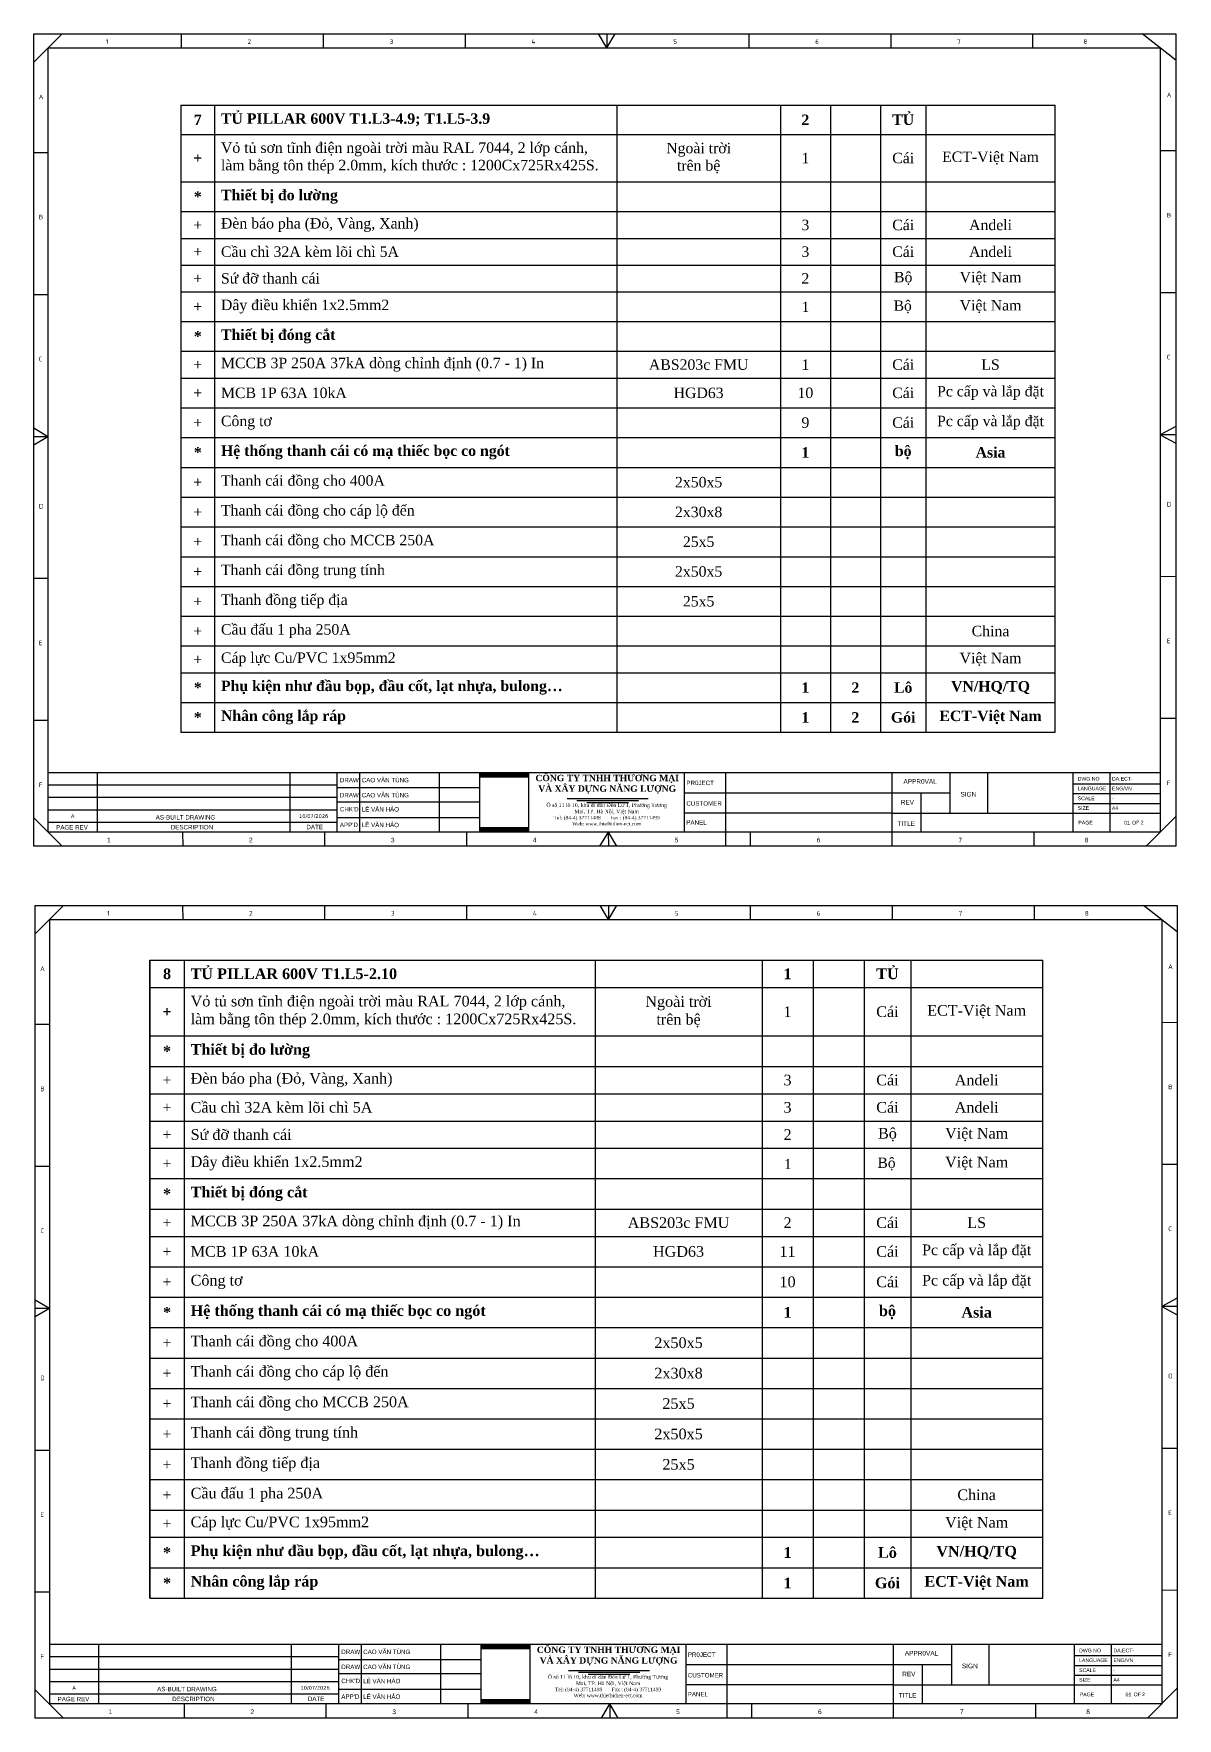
# Model space of a CAD drawing. Header units: millimetres. Extents: x -33730 to 17150, y -76829 to -27437.
# Drawn here: x -33730 to -27796, y -62304 to -53564 of the extents above; entities that cross this region are included whole.
import ezdxf
from ezdxf.enums import TextEntityAlignment as Align

# ---------------------------------------------------------------- set-up
doc = ezdxf.new("R2010")
doc.units = ezdxf.units.MM
doc.header["$LTSCALE"] = 3
doc.layers.add('0 @ 1', color=7, linetype='Continuous')
doc.layers.add('@.VISIBLE', color=7, linetype='Continuous')
doc.styles.add('Annotative', font='arial.ttf')
doc.styles.add('CET-H', font='verdana.ttf', dxfattribs={"height": 4})
doc.styles.add('ROMANS', font='isocp.shx', dxfattribs={"height": 2})
doc.styles.get("Standard").update_dxf_attribs({"font": 'arial.ttf'})

# ---------------------------------------------------------------- blocks, each defined once
blk = doc.blocks.new('KHUNG TEN CHUAN CET')
at = {"color": 134, "lineweight": 25}
for p, q in [((0, 219.81), (309.02, 219.81)), ((0, 0), (0, 219.81)), ((7.68, 219.81), (0, 212.13)), ((39.92, 219.81), (39.93, 215.97)), ((78.31, 219.81), (78.32, 215.97)), ((116.7, 219.81), (116.7, 215.97)), ((155.09, 215.97), (152.83, 219.81)), ((155.09, 219.81), (155.09, 215.97)), ((155.09, 215.97), (157.36, 219.81)), ((193.47, 219.81), (193.48, 215.97)), ((231.86, 219.81), (231.87, 215.97)), ((270.25, 219.81), (270.26, 215.97)), ((309.02, 212.63), (299.87, 219.81)), ((309.02, 219.81), (309.02, 0)), ((3.85, 215.97), (304.81, 215.97)), ((3.85, 215.97), (3.85, 3.83)), ((304.81, 215.97), (304.81, 3.83)), ((3.85, 187.57), (0, 187.57)), ((309.02, 188.1), (304.81, 188.09)), ((3.85, 149.18), (0, 149.18)), ((309.02, 149.71), (304.81, 149.71)), ((3.85, 110.79), (0, 113.06)), ((3.85, 110.79), (0, 110.79)), ((3.85, 110.79), (0, 108.53)), ((309.02, 113.59), (304.81, 111.32)), ((309.02, 111.32), (304.81, 111.32)), ((304.81, 111.32), (309.02, 109.06)), ((309.02, 72.94), (304.81, 72.93)), ((3.85, 72.4), (0, 72.4)), ((3.85, 34.02), (0, 34.01)), ((308.96, 34.55), (304.81, 34.54)), ((3.85, 19.95), (304.81, 19.95)), ((17.27, 3.85), (17.27, 19.95)), ((88.26, 3.83), (88.26, 19.95)), ((109.76, 3.83), (109.76, 19.95)), ((187.25, 0), (187.25, 19.95)), ((232.25, 0), (232.25, 19.95)), ((247.9, 19.95), (247.9, 8.98)), ((258.12, 8.98), (258.12, 19.95)), ((281.24, 8.98), (281.24, 19.95)), ((291.24, 8.98), (291.24, 19.95)), ((3.85, 16.64), (82.14, 16.64)), ((176.12, 14.45), (247.9, 14.45)), ((232.25, 14.45), (247.9, 14.45)), ((240.08, 3.83), (240.08, 14.45)), ((281.24, 16.9), (304.81, 16.9)), ((281.24, 14.26), (304.81, 14.26)), ((3.85, 13.25), (82.14, 13.25)), ((3.85, 9.87), (82.14, 9.87)), ((281.24, 11.62), (304.81, 11.62)), ((7.68, 0), (0, 7.68)), ((3.85, 6.51), (82.14, 6.51)), ((232.25, 8.98), (176.12, 8.98)), ((232.25, 8.98), (304.81, 8.98)), ((281.24, 3.83), (281.24, 8.98)), ((291.24, 3.83), (291.24, 8.98)), ((309.02, 8.05), (300.98, 0)), ((309.02, 0), (0, 0)), ((304.81, 3.83), (3.85, 3.83)), ((40.3, 3.83), (40.31, 0)), ((153.2, 0), (155.47, 3.83)), ((155.46, 3.83), (155.47, 0)), ((157.73, 0), (155.47, 3.83)), ((270.63, 3.83), (270.63, -0.07))]:
    blk.add_line(p, q, dxfattribs=at)
at = {"color": 134, "lineweight": 25, "ltscale": 50}
for p, q in [((69.36, 3.83), (69.36, 19.95)), ((82.14, 3.83), (82.14, 19.95)), ((120.7, 3.83), (120.7, 19.95)), ((133.95, 3.83), (133.95, 19.95)), ((176.12, 3.83), (176.12, 19.95)), ((82.14, 15.88), (120.7, 15.88)), ((82.14, 12.04), (120.7, 12.04)), ((82.14, 7.82), (120.7, 7.82)), ((78.69, 3.83), (78.69, 0)), ((117.08, 3.83), (117.08, 0)), ((193.85, 3.83), (193.86, 0))]:
    blk.add_line(p, q, dxfattribs=at)
at = {"color": 6}
for p, q in [((144.33, 12.9), (166.25, 12.9)), ((146.99, 12.4), (163.59, 12.4)), ((149.64, 11.85), (160.94, 11.85))]:
    blk.add_line(p, q, dxfattribs=at)
at = {"color": 7, "true_color": 0xffffff, "const_width": 1.35}
for points in [[(120.75, 19.26), (133.91, 19.26)], [(120.75, 4.52), (133.91, 4.52)]]:
    blk.add_lwpolyline(points, dxfattribs=at)
at = {"color": 134, "lineweight": 25, "style": 'ROMANS'}
for s, p in [('1', (19.5, 217.05)), ('2', (57.89, 217.05)), ('3', (96.28, 217.05)), ('4', (134.67, 217.05)), ('5', (173.05, 217.05)), ('6', (211.45, 217.05)), ('7', (249.83, 217.05)), ('8', (284.01, 217.05)), ('A', (1.37, 202.08)), ('A', (306.55, 202.61)), ('B', (1.4, 169.56)), ('B', (306.57, 170.09)), ('C', (1.4, 131.18)), ('C', (306.57, 131.71)), ('D', (1.4, 91.37)), ('D', (306.57, 91.9)), ('E', (1.4, 54.4)), ('E', (306.57, 54.93)), ('F', (1.4, 16.01)), ('F', (306.57, 16.54))]:
    blk.add_text(s, height=1.25, dxfattribs=at).set_placement(p)
at = {"color": 1, "insert": (155.16, 19.34), "char_height": 1.7247, "width": 46.2113, "attachment_point": 2}
blk.add_mtext('{\\fTimes New Roman|b1|i0|c0|p18;CÔNG TY TNHH THƯƠNG MẠI \\PVÀ XÂY DỰNG NĂNG LƯỢNG}', dxfattribs=at)
at = {"color": 3, "insert": (155.01, 11.66), "char_height": 0.99989, "width": 34.762, "attachment_point": 2}
blk.add_mtext('{\\fTimes New Roman|b0|i0|c163|p18;\\H1.029x;Ô số 11 lô 10, khu di dân Đền Lừ 1, Phường \\fTimes New Roman|b0|i0|c0|p18;Tương\\fTimes New Roman|b0|i0|c163|p18; Mai,\\fTimes New Roman|b0|i0|c0|p18; TP. Hà Nội, Việt Nam\\H0.9429x;\\P\\fTimes New Roman|b0|i0|c238|p18;Tel: (84-4) 37711488       Fax : (84-4) 37711499     \\PWeb: www.thietbidien-ect.com\\P\\fTimes New Roman|b0|i0|c0|p18;\\H1.03x;     }', dxfattribs=at)
at = {"style": 'Annotative'}
for tag, p in [('DRAW_1', (88.76, 17.91)), ('DRAW_2', (88.76, 13.85)), ('CHECKED', (88.76, 10.01)), ('APPROVED', (88.76, 5.79))]:
    blk.add_attdef(tag, text='', height=1.2, dxfattribs=at).set_placement(p, align=Align.MIDDLE_LEFT)
for tag, p in [('DRAWING_NO', (291.74, 17.78)), ('SCALE', (291.74, 12.47)), ('SIZE', (291.74, 9.86)), ('TOTAL_PAGE', (299.49, 5.93))]:
    blk.add_attdef(tag, p, '', height=1, dxfattribs=at)
for tag, height, style, p in [('PR0JECT', 1.2, 'Annotative', (209.75, 17.19)), ('CUSTOMER', 1.2, 'Annotative', (209.75, 11.6)), ('REV', 1, 'Annotative', (10.56, 8.19)), ('DATE', 1, 'CET-H', (75.75, 8.19)), ('PR0JECT_N0.', 1.2, 'Annotative', (209.75, 6.47)), ('TEN_BAN_VE', 1.2, 'Annotative', (260.66, 6.41))]:
    blk.add_attdef(tag, text='', height=height, dxfattribs=dict(style=style)).set_placement(p, align=Align.MIDDLE_CENTER)
blk.add_attdef('PAGE', text='', height=1, dxfattribs=at).set_placement((296.57, 5.9), align=Align.RIGHT)
at = {"layer": '0 @ 1', "color": 134, "lineweight": 25, "style": 'Annotative'}
for s, p in [('DRAW', (82.84, 17.92)), ('DRAW', (82.84, 13.85)), ("CHK'D", (82.84, 10.04)), ("APP'D", (82.84, 5.8))]:
    blk.add_text(s, height=1.2, dxfattribs=at).set_placement(p, align=Align.MIDDLE_LEFT)
for s, height, p in [('DWG NO', 1, (282.45, 17.78)), ('PR0JECT', 1.2, (176.59, 16.55)), ('APPR0VAL', 1.249, (235.31, 16.92)), ('SIGN', 1.249, (250.75, 13.47)), ('LANGUAGE ', 1, (282.45, 15.14)), ('ENG/VN', 1, (291.74, 15.14)), ('CUSTOMER', 1.2, (176.59, 10.98)), ('REV', 1.249, (234.58, 11.29)), ('SCALE ', 1, (282.45, 12.47)), ('SIZE ', 1, (282.45, 9.86)), ('PAGE REV', 1.2, (6.09, 4.54)), ('AS-BUILT DRAWING', 1.2, (33.02, 7.24)), ('DESCRIPTION', 1.2, (37.1, 4.57)), ('DATE', 1.2, (73.78, 4.61)), ('PANEL', 1.2, (176.56, 5.86)), ('TITLE ', 1.249, (233.67, 5.53)), ('PAGE ', 1, (282.64, 5.9)), ('OF', 1, (297.2, 5.9)), ('1', 1.25, (19.88, 1.07)), ('2', 1.25, (58.27, 1.07)), ('3', 1.25, (96.66, 1.07)), ('4', 1.25, (135.05, 1.07)), ('5', 1.25, (173.43, 1.07)), ('6', 1.25, (211.83, 1.07)), ('7', 1.25, (250.21, 1.07)), ('8', 1.25, (284.39, 1.07))]:
    blk.add_text(s, height=height, dxfattribs=at).set_placement(p)
blk = doc.blocks.new('*U2419')
ref = blk.add_blockref('KHUNG TEN CHUAN CET', (-33730.5, -57780.1), dxfattribs=dict(xscale=19.18109915809952, yscale=19.18109915809952, zscale=19.18109915809952))
ref.add_attrib('DATE', '10/07/2026', dxfattribs={"layer": '0 @ 1', "height": 19.18, "style": 'CET-H'}).set_placement((-32277.5, -57623), align=Align.MIDDLE_CENTER)
ref.add_attrib('APPROVED', 'LÊ VĂN HẢO', dxfattribs={"layer": '0 @ 1', "height": 23.02, "style": 'Annotative'}).set_placement((-32027.9, -57669.2), align=Align.MIDDLE_LEFT)
ref.add_attrib('CHECKED', 'LÊ VĂN HẢO', dxfattribs={"layer": '0 @ 1', "height": 23.02, "style": 'Annotative'}).set_placement((-32027.9, -57588.2), align=Align.MIDDLE_LEFT)
ref.add_attrib('DRAW_2', 'CAO VĂN TÙNG', dxfattribs={"layer": '0 @ 1', "height": 23.017, "style": 'Annotative'}).set_placement((-32027.9, -57514.5), align=Align.MIDDLE_LEFT)
ref.add_attrib('DRAW_1', 'CAO VĂN TÙNG', dxfattribs={"layer": '0 @ 1', "height": 23.017, "style": 'Annotative'}).set_placement((-32027.9, -57436.5), align=Align.MIDDLE_LEFT)
ref.add_attrib('TOTAL_PAGE', '2', (-27985.9, -57666.5), dxfattribs={"layer": '0 @ 1', "height": 19.2, "style": 'Annotative'})
ref.add_attrib('PAGE', '01', dxfattribs={"layer": '0 @ 1', "height": 19.18, "style": 'Annotative'}).set_placement((-28042, -57667), align=Align.RIGHT)
ref.add_attrib('DRAWING_NO', 'DA.ECT-', (-28134.6, -57439), dxfattribs={"layer": '0 @ 1', "height": 19.18, "style": 'Annotative'})
ref.add_attrib('SIZE', 'A4', (-28134.6, -57591), dxfattribs={"layer": '0 @ 1', "height": 19.18, "style": 'Annotative'})
ref.add_attrib('SCALE', '-', (-28134.6, -57540.9), dxfattribs={"layer": '0 @ 1', "height": 19.2, "style": 'Annotative'})
ref.add_attrib('REV', 'A', dxfattribs={"layer": '0 @ 1', "height": 19.2, "style": 'Annotative'}).set_placement((-33528, -57623), align=Align.MIDDLE_CENTER)
blk = doc.blocks.new('*U2422')
ref = blk.add_blockref('KHUNG TEN CHUAN CET', (-33723.1, -62303), dxfattribs=dict(xscale=19.18109915809952, yscale=19.18109915809952, zscale=19.18109915809952))
ref.add_attrib('DATE', '10/07/2026', dxfattribs={"layer": '0 @ 1', "height": 19.18, "style": 'CET-H'}).set_placement((-32270.1, -62145.9), align=Align.MIDDLE_CENTER)
ref.add_attrib('APPROVED', 'LÊ VĂN HẢO', dxfattribs={"layer": '0 @ 1', "height": 23.02, "style": 'Annotative'}).set_placement((-32020.6, -62192), align=Align.MIDDLE_LEFT)
ref.add_attrib('CHECKED', 'LÊ VĂN HẢO', dxfattribs={"layer": '0 @ 1', "height": 23.02, "style": 'Annotative'}).set_placement((-32020.6, -62111), align=Align.MIDDLE_LEFT)
ref.add_attrib('DRAW_2', 'CAO VĂN TÙNG', dxfattribs={"layer": '0 @ 1', "height": 23.017, "style": 'Annotative'}).set_placement((-32020.6, -62037.4), align=Align.MIDDLE_LEFT)
ref.add_attrib('DRAW_1', 'CAO VĂN TÙNG', dxfattribs={"layer": '0 @ 1', "height": 23.017, "style": 'Annotative'}).set_placement((-32020.6, -61959.4), align=Align.MIDDLE_LEFT)
ref.add_attrib('TOTAL_PAGE', '2', (-27978.5, -62189.3), dxfattribs={"layer": '0 @ 1', "height": 19.2, "style": 'Annotative'})
ref.add_attrib('PAGE', '01', dxfattribs={"layer": '0 @ 1', "height": 19.18, "style": 'Annotative'}).set_placement((-28034.6, -62189.9), align=Align.RIGHT)
ref.add_attrib('DRAWING_NO', 'DA.ECT-', (-28127.2, -61961.9), dxfattribs={"layer": '0 @ 1', "height": 19.18, "style": 'Annotative'})
ref.add_attrib('SIZE', 'A4', (-28127.2, -62113.8), dxfattribs={"layer": '0 @ 1', "height": 19.18, "style": 'Annotative'})
ref.add_attrib('SCALE', '-', (-28127.2, -62063.7), dxfattribs={"layer": '0 @ 1', "height": 19.2, "style": 'Annotative'})
ref.add_attrib('REV', 'A', dxfattribs={"layer": '0 @ 1', "height": 19.2, "style": 'Annotative'}).set_placement((-33520.6, -62145.9), align=Align.MIDDLE_CENTER)

msp = doc.modelspace()

# ---------------------------------------------------------------- linework, layer by layer
for p, q in [((-32966.53, -53934.95), (-28429.49, -53934.95)), ((-32966.53, -53934.95), (-32966.53, -57188.72)), ((-32965.41, -54086.35), (-32965.41, -53934.95)), ((-32791.6, -53934.95), (-32791.6, -57188.72)), ((-30703.94, -53934.95), (-30703.94, -57188.72)), ((-29855.66, -53934.95), (-29855.66, -57188.72)), ((-29596.09, -53934.95), (-29596.09, -57188.72)), ((-29336.51, -53934.95), (-29336.51, -57188.72)), ((-29100.18, -53934.95), (-29100.18, -57188.72)), ((-28430.62, -53934.95), (-28430.62, -57188.72)), ((-28429.49, -54086.35), (-28429.49, -53934.95)), ((-32965.41, -54086.35), (-28430.62, -54086.35)), ((-32965.41, -54332.58), (-32965.41, -54086.35)), ((-28429.49, -54332.58), (-28429.49, -54086.35)), ((-32965.41, -54332.58), (-28430.62, -54332.58)), ((-32965.41, -54487.27), (-32965.41, -54332.58)), ((-28429.49, -54487.27), (-28429.49, -54332.58)), ((-32965.41, -54487.27), (-28430.62, -54487.27)), ((-32965.41, -54626.02), (-32965.41, -54487.27)), ((-28429.49, -54626.02), (-28429.49, -54487.27)), ((-32965.41, -54626.02), (-28430.62, -54626.02)), ((-32965.41, -54764.45), (-32965.41, -54626.02)), ((-28429.49, -54764.45), (-28429.49, -54626.02)), ((-32965.41, -54764.45), (-28430.62, -54764.45)), ((-32965.41, -54902.62), (-32965.41, -54764.45)), ((-28429.49, -54902.62), (-28429.49, -54764.45)), ((-32965.41, -54902.62), (-28430.62, -54902.62)), ((-32965.41, -55057.11), (-32965.41, -54902.62)), ((-28429.49, -55057.11), (-28429.49, -54902.62)), ((-32965.41, -55057.11), (-28430.62, -55057.11)), ((-32965.41, -55211.8), (-32965.41, -55057.11)), ((-28429.49, -55211.8), (-28429.49, -55057.11)), ((-32965.41, -55211.8), (-28430.62, -55211.8)), ((-32965.41, -55350.55), (-32965.41, -55211.8)), ((-28429.49, -55350.55), (-28429.49, -55211.8)), ((-32965.41, -55350.55), (-28430.62, -55350.55)), ((-32965.41, -55504.89), (-32965.41, -55350.55)), ((-28429.49, -55504.89), (-28429.49, -55350.55)), ((-32965.41, -55504.89), (-28430.62, -55504.89)), ((-32965.41, -55659.23), (-32965.41, -55504.89)), ((-28429.49, -55659.23), (-28429.49, -55504.89)), ((-32965.41, -55659.23), (-28430.62, -55659.23)), ((-32965.41, -55813.92), (-32965.41, -55659.23)), ((-28429.49, -55813.92), (-28429.49, -55659.23)), ((-32965.41, -55813.92), (-28430.62, -55813.92)), ((-32965.41, -55968.42), (-32965.41, -55813.92)), ((-28429.49, -55968.42), (-28429.49, -55813.92)), ((-32965.41, -55968.42), (-28430.62, -55968.42)), ((-32965.41, -56122.92), (-32965.41, -55968.42)), ((-28429.49, -56122.92), (-28429.49, -55968.42)), ((-32965.41, -56122.92), (-28430.62, -56122.92)), ((-32965.41, -56277.41), (-32965.41, -56122.92)), ((-28429.49, -56277.41), (-28429.49, -56122.92)), ((-32965.41, -56277.41), (-28430.62, -56277.41)), ((-32965.41, -56431.91), (-32965.41, -56277.41)), ((-28429.49, -56431.91), (-28429.49, -56277.41)), ((-32965.41, -56431.91), (-28430.62, -56431.91)), ((-32965.41, -56586.41), (-32965.41, -56431.91)), ((-28429.49, -56586.41), (-28429.49, -56431.91)), ((-32965.41, -56586.41), (-28430.62, -56586.41)), ((-32965.41, -56740.75), (-32965.41, -56586.41)), ((-28429.49, -56740.75), (-28429.49, -56586.41)), ((-32965.41, -56740.75), (-28430.62, -56740.75)), ((-32965.41, -56879.34), (-32965.41, -56740.75)), ((-28429.49, -56879.34), (-28429.49, -56740.75)), ((-32965.41, -56879.34), (-28430.62, -56879.34)), ((-32965.41, -57034.03), (-32965.41, -56879.34)), ((-28429.49, -57034.03), (-28429.49, -56879.34)), ((-32965.41, -57034.03), (-28430.62, -57034.03)), ((-32965.41, -57188.72), (-32965.41, -57034.03)), ((-28429.49, -57188.72), (-28429.49, -57034.03)), ((-32966.53, -57188.72), (-28429.49, -57188.72)), ((-33128.12, -58371.18), (-28494.36, -58371.18)), ((-33128.12, -58371.18), (-33128.12, -61681.25)), ((-33126.99, -58512.73), (-33126.99, -58371.18)), ((-32949.47, -58371.18), (-32949.47, -61681.25)), ((-30817.29, -58371.18), (-30817.29, -61681.25)), ((-29950.93, -58371.18), (-29950.93, -61681.25)), ((-29685.82, -58371.18), (-29685.82, -61681.25)), ((-29420.71, -58371.18), (-29420.71, -61681.25)), ((-29179.33, -58371.18), (-29179.33, -61681.25)), ((-28495.49, -58371.18), (-28495.49, -61681.25)), ((-28494.36, -58512.73), (-28494.36, -58371.18)), ((-33126.99, -58512.73), (-28495.49, -58512.73)), ((-33126.99, -58764.21), (-33126.99, -58512.73)), ((-28494.36, -58764.21), (-28494.36, -58512.73)), ((-33126.99, -58764.21), (-28495.49, -58764.21)), ((-33126.99, -58922.2), (-33126.99, -58764.21)), ((-28494.36, -58922.2), (-28494.36, -58764.21)), ((-33126.99, -58922.2), (-28495.49, -58922.2)), ((-33126.99, -59063.9), (-33126.99, -58922.2)), ((-28494.36, -59063.9), (-28494.36, -58922.2)), ((-33126.99, -59063.9), (-28495.49, -59063.9)), ((-33126.99, -59205.29), (-33126.99, -59063.9)), ((-28494.36, -59205.29), (-28494.36, -59063.9)), ((-33126.99, -59205.29), (-28495.49, -59205.29)), ((-33126.99, -59346.4), (-33126.99, -59205.29)), ((-28494.36, -59346.4), (-28494.36, -59205.29)), ((-33126.99, -59346.4), (-28495.49, -59346.4)), ((-33126.99, -59504.2), (-33126.99, -59346.4)), ((-28494.36, -59504.2), (-28494.36, -59346.4)), ((-33126.99, -59504.2), (-28495.49, -59504.2)), ((-33126.99, -59662.18), (-33126.99, -59504.2)), ((-28494.36, -59662.18), (-28494.36, -59504.2)), ((-33126.99, -59662.18), (-28495.49, -59662.18)), ((-33126.99, -59803.89), (-33126.99, -59662.18)), ((-28494.36, -59803.89), (-28494.36, -59662.18)), ((-33126.99, -59803.89), (-28495.49, -59803.89)), ((-33126.99, -59961.52), (-33126.99, -59803.89)), ((-28494.36, -59961.52), (-28494.36, -59803.89)), ((-33126.99, -59961.52), (-28495.49, -59961.52)), ((-33126.99, -60119.15), (-33126.99, -59961.52)), ((-28494.36, -60119.15), (-28494.36, -59961.52)), ((-33126.99, -60119.15), (-28495.49, -60119.15)), ((-33126.99, -60277.14), (-33126.99, -60119.15)), ((-28494.36, -60277.14), (-28494.36, -60119.15)), ((-33126.99, -60277.14), (-28495.49, -60277.14)), ((-33126.99, -60434.93), (-33126.99, -60277.14)), ((-28494.36, -60434.93), (-28494.36, -60277.14)), ((-33126.99, -60434.93), (-28495.49, -60434.93)), ((-33126.99, -60592.72), (-33126.99, -60434.93)), ((-28494.36, -60592.72), (-28494.36, -60434.93)), ((-33126.99, -60592.72), (-28495.49, -60592.72)), ((-33126.99, -60750.52), (-33126.99, -60592.72)), ((-28494.36, -60750.52), (-28494.36, -60592.72)), ((-33126.99, -60750.52), (-28495.49, -60750.52)), ((-33126.99, -60908.31), (-33126.99, -60750.52)), ((-28494.36, -60908.31), (-28494.36, -60750.52)), ((-33126.99, -60908.31), (-28495.49, -60908.31)), ((-33126.99, -61066.1), (-33126.99, -60908.31)), ((-28494.36, -61066.1), (-28494.36, -60908.31)), ((-33126.99, -61066.1), (-28495.49, -61066.1)), ((-33126.99, -61223.73), (-33126.99, -61066.1)), ((-28494.36, -61223.73), (-28494.36, -61066.1)), ((-33126.99, -61223.73), (-28495.49, -61223.73)), ((-33126.99, -61365.27), (-33126.99, -61223.73)), ((-28494.36, -61365.27), (-28494.36, -61223.73)), ((-33126.99, -61365.27), (-28495.49, -61365.27)), ((-33126.99, -61523.26), (-33126.99, -61365.27)), ((-28494.36, -61523.26), (-28494.36, -61365.27)), ((-33126.99, -61523.26), (-28495.49, -61523.26)), ((-33126.99, -61681.25), (-33126.99, -61523.26)), ((-28494.36, -61681.25), (-28494.36, -61523.26)), ((-33128.12, -61681.25), (-28494.36, -61681.25))]:
    msp.add_line(p, q)

# ---------------------------------------------------------------- block references
at = {"layer": '@.VISIBLE'}
for name in ['*U2419', '*U2422']:
    msp.add_blockref(name, (0, 0), dxfattribs=at)

# ---------------------------------------------------------------- texts
for s, insert, char_height, width, attachment_point in [('{\\fTimes New Roman|b1|i0|c186;7', (-32878.79, -54010.65), 54.2229, 108.4946, 5), ('{\\fTimes New Roman|b1|i0|c186;TỦ PILLAR 600V T1.L3-4.9; T1.L5-3.9', (-32758.67, -54010.65), 54.2229, 2021.7876, 4), ('{\\fTimes New Roman|b1|i0|c186;2', (-29725.87, -54010.65), 54.2229, 193.7019, 5), ('{\\fTimes New Roman|b1|i0|c186;TỦ', (-29218.34, -54010.65), 54.2229, 170.4636, 5), ('{\\fTimes New Roman|b1|i0|c186;+', (-32878.79, -54209.46), 54.2229, 108.4946, 5), ('{\\fTimes New Roman|b0|i0|c186;Vỏ tủ sơn tĩnh điện ngoài trời màu RAL 7044, 2 lớp cánh, làm bằng tôn thép 2.0mm, kích thước : 1200Cx725Rx425S. ', (-32758.67, -54209.46), 54.22288, 2021.7876, 4), ('{\\fTimes New Roman|b0|i0|c186;Ngoài trời ^Jtrên bệ', (-30279.8, -54209.46), 54.2229, 782.4075, 5), ('{\\fTimes New Roman|b0|i0|c186;1', (-29725.87, -54209.46), 54.2229, 193.7019, 5), ('{\\fTimes New Roman|b0|i0|c186;Cái', (-29218.34, -54209.46), 54.2229, 170.4636, 5), ('{\\fTimes New Roman|b0|i0|c186;ECT-Việt Nam', (-28765.12, -54209.46), 54.2229, 604.2466, 5), ('{\\fTimes New Roman|b1|i0|c186;*', (-32878.79, -54409.93), 54.2229, 108.4946, 5), ('{\\fTimes New Roman|b1|i0|c186;Thiết bị đo lường', (-32758.67, -54409.93), 54.2229, 2021.7876, 4), ('{\\fTimes New Roman|b0|i0|c186;+', (-32878.79, -54556.65), 54.2229, 108.4946, 5), ('{\\fTimes New Roman|b0|i0|c186;Đèn báo pha (Đỏ, Vàng, Xanh)', (-32758.67, -54556.65), 54.2229, 2021.7876, 4), ('{\\fTimes New Roman|b0|i0|c186;3', (-29725.87, -54556.65), 54.2229, 193.7019, 5), ('{\\fTimes New Roman|b0|i0|c186;Cái', (-29218.34, -54556.65), 54.2229, 170.4636, 5), ('{\\fTimes New Roman|b0|i0|c186;Andeli', (-28765.12, -54556.65), 54.2229, 604.2466, 5), ('{\\fTimes New Roman|b0|i0|c186;+', (-32878.79, -54695.23), 54.2229, 108.4946, 5), ('{\\fTimes New Roman|b0|i0|c186;Cầu chì 32A kèm lõi chì 5A', (-32758.67, -54695.23), 54.2229, 2021.7876, 4), ('{\\fTimes New Roman|b0|i0|c186;3', (-29725.87, -54695.23), 54.2229, 193.7019, 5), ('{\\fTimes New Roman|b0|i0|c186;Cái', (-29218.34, -54695.23), 54.2229, 170.4636, 5), ('{\\fTimes New Roman|b0|i0|c186;Andeli', (-28765.12, -54695.23), 54.2229, 604.2466, 5), ('{\\fTimes New Roman|b0|i0|c186;Bộ', (-29218.34, -54833.53), 54.2229, 170.4636, 5), ('{\\fTimes New Roman|b0|i0|c186;Việt Nam', (-28765.12, -54833.53), 54.2229, 604.2466, 5), ('{\\fTimes New Roman|b0|i0|c186;+', (-32878.79, -54833.53), 54.2229, 108.4946, 5), ('{\\fTimes New Roman|b0|i0|c186;Sứ đỡ thanh cái', (-32758.67, -54833.53), 54.2229, 2021.7876, 4), ('{\\fTimes New Roman|b0|i0|c186;2', (-29725.87, -54833.53), 54.2229, 193.7019, 5), ('{\\fTimes New Roman|b0|i0|c186;+', (-32878.79, -54979.87), 54.2229, 108.4946, 5), ('{\\fTimes New Roman|b0|i0|c186;Dây điều khiển 1x2.5mm2', (-32758.67, -54979.87), 54.2229, 2021.7876, 4), ('{\\fTimes New Roman|b0|i0|c0|p18;1}', (-29725.23, -54981.33), 53.1918, 190.0185, 5), ('{\\fTimes New Roman|b0|i0|c0|p18;Bộ}', (-29220.59, -54981.33), 53.1918, 167.2221, 5), ('{\\fTimes New Roman|b0|i0|c186;Việt Nam', (-28765.12, -54979.87), 54.2229, 604.2466, 5), ('{\\fTimes New Roman|b1|i0|c186;*', (-32878.79, -55134.46), 54.2229, 108.4946, 5), ('{\\fTimes New Roman|b1|i0|c186;Thiết bị đóng cắt', (-32758.67, -55134.46), 54.2229, 2021.7876, 4), ('{\\fTimes New Roman|b0|i0|c186;+', (-32878.79, -55281.18), 54.2229, 108.4946, 5), ('{\\fTimes New Roman|b0|i0|c186;MCCB 3P 250A 37kA dòng chỉnh định (0.7 - 1) In', (-32758.67, -55281.18), 54.2229, 2021.7876, 4), ('{\\fTimes New Roman|b0|i0|c186;ABS203c FMU', (-30279.8, -55281.18), 54.2229, 782.4075, 5), ('{\\fTimes New Roman|b0|i0|c186;1', (-29725.87, -55281.18), 54.2229, 193.7019, 5), ('{\\fTimes New Roman|b0|i0|c186;Cái', (-29218.34, -55281.18), 54.2229, 170.4636, 5), ('{\\fTimes New Roman|b0|i0|c186;LS', (-28765.12, -55281.18), 54.2229, 604.2466, 5), ('{\\fTimes New Roman|b0|i0|c186;+', (-32878.79, -55427.72), 54.2229, 108.4946, 5), ('{\\fTimes New Roman|b0|i0|c186;MCB 1P 63A 10kA', (-32758.67, -55427.72), 54.2229, 2021.7876, 4), ('{\\fTimes New Roman|b0|i0|c186;HGD63', (-30279.8, -55427.72), 54.2229, 782.4075, 5), ('{\\fTimes New Roman|b0|i0|c186;10', (-29725.87, -55427.72), 54.2229, 193.7019, 5), ('{\\fTimes New Roman|b0|i0|c186;Cái', (-29218.34, -55427.72), 54.2229, 170.4636, 5), ('{\\fTimes New Roman|b0|i0|c186;\\c255;Pc cấp và lắp đặt', (-28765.12, -55427.72), 54.2229, 604.2466, 5), ('{\\fTimes New Roman|b0|i0|c186;+', (-32878.79, -55582.06), 54.2229, 108.4946, 5), ('{\\fTimes New Roman|b0|i0|c186;Công tơ ', (-32758.67, -55582.06), 54.2229, 2021.7876, 4), ('{\\fTimes New Roman|b0|i0|c186;9', (-29725.87, -55582.06), 54.2229, 193.7019, 5), ('{\\fTimes New Roman|b0|i0|c186;Cái', (-29218.34, -55582.06), 54.2229, 170.4636, 5), ('{\\fTimes New Roman|b0|i0|c186;\\c255;Pc cấp và lắp đặt', (-28765.12, -55582.06), 54.2229, 604.2466, 5), ('{\\fTimes New Roman|b1|i0|c186;\\c255;*', (-32878.79, -55736.58), 54.2229, 108.4946, 5), ('{\\fTimes New Roman|b1|i0|c186;\\c255;Hệ thống thanh cái có mạ thiếc bọc co ngót', (-32758.67, -55736.58), 54.2229, 2021.7876, 4), ('{\\fTimes New Roman|b1|i0|c186;\\c255;1', (-29725.87, -55736.58), 54.2229, 193.7019, 5), ('{\\fTimes New Roman|b1|i0|c186;\\c255;bộ', (-29218.34, -55736.58), 54.2229, 170.4636, 5), ('{\\fTimes New Roman|b1|i0|c186;\\c255;Asia', (-28765.12, -55736.58), 54.2229, 604.2466, 5), ('{\\fTimes New Roman|b0|i0|c186;Thanh cái đồng cho 400A', (-32758.67, -55891.17), 54.2229, 2021.7876, 4), ('{\\fTimes New Roman|b0|i0|c186;+', (-32878.79, -55891.17), 54.2229, 108.4946, 5), ('{\\fTimes New Roman|b0|i0|c186;2x50x5', (-30279.8, -55891.17), 54.2229, 782.4075, 5), ('{\\fTimes New Roman|b0|i0|c186;Thanh cái đồng cho cáp lộ đến', (-32758.67, -56045.67), 54.2229, 2021.7876, 4), ('{\\fTimes New Roman|b0|i0|c186;2x30x8', (-30279.8, -56045.67), 54.2229, 782.4075, 5), ('{\\fTimes New Roman|b0|i0|c186;+', (-32878.79, -56045.67), 54.2229, 108.4946, 5), ('{\\fTimes New Roman|b0|i0|c186;+', (-32878.79, -56200.17), 54.2229, 108.4946, 5), ('{\\fTimes New Roman|b0|i0|c186;Thanh cái đồng cho MCCB 250A', (-32758.67, -56200.17), 54.2229, 2021.7876, 4), ('{\\fTimes New Roman|b0|i0|c186;25x5', (-30279.8, -56200.17), 54.2229, 782.4075, 5), ('{\\fTimes New Roman|b0|i0|c186;+', (-32878.79, -56354.66), 54.2229, 108.4946, 5), ('{\\fTimes New Roman|b0|i0|c186;Thanh cái đồng trung tính', (-32758.67, -56354.66), 54.2229, 2021.7876, 4), ('{\\fTimes New Roman|b0|i0|c186;2x50x5', (-30279.8, -56354.66), 54.2229, 782.4075, 5), ('{\\fTimes New Roman|b0|i0|c186;+', (-32878.79, -56509.16), 54.2229, 108.4946, 5), ('{\\fTimes New Roman|b0|i0|c186;Thanh đồng tiếp địa', (-32758.67, -56509.16), 54.2229, 2021.7876, 4), ('{\\fTimes New Roman|b0|i0|c186;25x5', (-30279.8, -56509.16), 54.2229, 782.4075, 5), ('{\\fTimes New Roman|b0|i0|c186;Cầu đấu 1 pha 250A', (-32758.67, -56663.58), 54.2229, 2021.7876, 4), ('{\\fTimes New Roman|b0|i0|c186;China', (-28765.12, -56663.58), 54.2229, 604.2466, 5), ('{\\fTimes New Roman|b0|i0|c186;+', (-32878.79, -56663.58), 54.2229, 108.4946, 5), ('{\\fTimes New Roman|b0|i0|c186;+', (-32878.79, -56810.04), 54.2229, 108.4946, 5), ('{\\fTimes New Roman|b0|i0|c186;Cáp lực Cu/PVC 1x95mm2', (-32758.67, -56810.04), 54.2229, 2021.7876, 4), ('{\\fTimes New Roman|b0|i0|c186;Việt Nam', (-28765.12, -56810.04), 54.2229, 604.2466, 5), ('{\\fTimes New Roman|b1|i0|c186;*', (-32878.79, -56956.68), 54.2229, 108.4946, 5), ('{\\fTimes New Roman|b1|i0|c186;Phụ kiện như đầu bọp, đầu cốt, lạt nhựa, bulong…', (-32758.67, -56956.68), 54.2229, 2021.7876, 4), ('{\\fTimes New Roman|b1|i0|c186;1', (-29725.87, -56956.68), 54.2229, 193.7019, 5), ('{\\fTimes New Roman|b1|i0|c186;2', (-29466.3, -56956.68), 54.2229, 193.7019, 5), ('{\\fTimes New Roman|b1|i0|c186;Lô', (-29218.34, -56956.68), 54.2229, 170.4636, 5), ('{\\fTimes New Roman|b1|i0|c186;VN/HQ/TQ', (-28765.12, -56956.68), 54.2229, 604.2466, 5), ('{\\fTimes New Roman|b1|i0|c186;Nhân công lắp ráp ', (-32758.67, -57111.37), 54.2229, 2021.7876, 4), ('{\\fTimes New Roman|b1|i0|c186;ECT-Việt Nam', (-28765.12, -57111.37), 54.2229, 604.2466, 5), ('{\\fTimes New Roman|b1|i0|c186;*', (-32878.79, -57111.37), 54.2229, 108.4946, 5), ('{\\fTimes New Roman|b1|i0|c186;1', (-29725.87, -57111.37), 54.2229, 193.7019, 5), ('{\\fTimes New Roman|b1|i0|c186;2', (-29466.3, -57111.37), 54.2229, 193.7019, 5), ('{\\fTimes New Roman|b1|i0|c186;Gói', (-29218.34, -57111.37), 54.2229, 170.4636, 5), ('{\\fTimes New Roman|b1|i0|c186;8', (-33038.51, -58441.96), 55.3791, 110.808, 5), ('{\\fTimes New Roman|b1|i0|c186;TỦ PILLAR 600V T1.L5-2.10', (-32915.83, -58441.96), 55.3791, 2064.8985, 4), ('{\\fTimes New Roman|b1|i0|c186;1', (-29818.37, -58441.96), 55.3791, 197.8323, 5), ('{\\fTimes New Roman|b1|i0|c186;TỦ', (-29300.02, -58441.96), 55.3791, 174.0984, 5), ('{\\fTimes New Roman|b0|i0|c186;Vỏ tủ sơn tĩnh điện ngoài trời màu RAL 7044, 2 lớp cánh, làm bằng tôn thép 2.0mm, kích thước : 1200Cx725Rx425S. ', (-32915.83, -58638.47), 55.37908, 2064.8985, 4), ('{\\fTimes New Roman|b0|i0|c186;Ngoài trời ^Jtrên bệ', (-30384.11, -58638.47), 55.3791, 799.0909, 5), ('{\\fTimes New Roman|b1|i0|c186;+', (-33038.51, -58638.47), 55.3791, 110.808, 5), ('{\\fTimes New Roman|b0|i0|c186;1', (-29818.37, -58638.47), 55.3791, 197.8323, 5), ('{\\fTimes New Roman|b0|i0|c186;Cái', (-29300.02, -58638.47), 55.3791, 174.0984, 5), ('{\\fTimes New Roman|b0|i0|c186;ECT-Việt Nam', (-28837.13, -58638.47), 55.3791, 617.1311, 5), ('{\\fTimes New Roman|b1|i0|c186;*', (-33038.51, -58843.21), 55.3791, 110.808, 5), ('{\\fTimes New Roman|b1|i0|c186;Thiết bị đo lường', (-32915.83, -58843.21), 55.3791, 2064.8985, 4), ('{\\fTimes New Roman|b0|i0|c186;+', (-33038.51, -58993.05), 55.3791, 110.808, 5), ('{\\fTimes New Roman|b0|i0|c186;Đèn báo pha (Đỏ, Vàng, Xanh)', (-32915.83, -58993.05), 55.3791, 2064.8985, 4), ('{\\fTimes New Roman|b0|i0|c186;3', (-29818.37, -58993.05), 55.3791, 197.8323, 5), ('{\\fTimes New Roman|b0|i0|c186;Cái', (-29300.02, -58993.05), 55.3791, 174.0984, 5), ('{\\fTimes New Roman|b0|i0|c186;Andeli', (-28837.13, -58993.05), 55.3791, 617.1311, 5), ('{\\fTimes New Roman|b0|i0|c186;+', (-33038.51, -59134.6), 55.3791, 110.808, 5), ('{\\fTimes New Roman|b0|i0|c186;Cầu chì 32A kèm lõi chì 5A', (-32915.83, -59134.6), 55.3791, 2064.8985, 4), ('{\\fTimes New Roman|b0|i0|c186;3', (-29818.37, -59134.6), 55.3791, 197.8323, 5), ('{\\fTimes New Roman|b0|i0|c186;Cái', (-29300.02, -59134.6), 55.3791, 174.0984, 5), ('{\\fTimes New Roman|b0|i0|c186;Andeli', (-28837.13, -59134.6), 55.3791, 617.1311, 5), ('{\\fTimes New Roman|b0|i0|c186;+', (-33038.51, -59275.85), 55.3791, 110.808, 5), ('{\\fTimes New Roman|b0|i0|c186;Sứ đỡ thanh cái', (-32915.83, -59275.85), 55.3791, 2064.8985, 4), ('{\\fTimes New Roman|b0|i0|c186;2', (-29818.37, -59275.85), 55.3791, 197.8323, 5), ('{\\fTimes New Roman|b0|i0|c186;Bộ', (-29300.02, -59275.85), 55.3791, 174.0984, 5), ('{\\fTimes New Roman|b0|i0|c186;Việt Nam', (-28837.13, -59275.85), 55.3791, 617.1311, 5), ('{\\fTimes New Roman|b0|i0|c186;+', (-33038.51, -59425.3), 55.3791, 110.808, 5), ('{\\fTimes New Roman|b0|i0|c186;Dây điều khiển 1x2.5mm2', (-32915.83, -59425.3), 55.3791, 2064.8985, 4), ('{\\fTimes New Roman|b0|i0|c0|p18;1}', (-29816.92, -59428.42), 53.1918, 190.0185, 5), ('{\\fTimes New Roman|b0|i0|c0|p18;Bộ}', (-29304.79, -59428.42), 53.1918, 167.2221, 5), ('{\\fTimes New Roman|b0|i0|c186;Việt Nam', (-28837.13, -59425.3), 55.3791, 617.1311, 5), ('{\\fTimes New Roman|b1|i0|c186;*', (-33038.51, -59583.19), 55.3791, 110.808, 5), ('{\\fTimes New Roman|b1|i0|c186;Thiết bị đóng cắt', (-32915.83, -59583.19), 55.3791, 2064.8985, 4), ('{\\fTimes New Roman|b0|i0|c186;MCCB 3P 250A 37kA dòng chỉnh định (0.7 - 1) In', (-32915.83, -59733.03), 55.3791, 2064.8985, 4), ('{\\fTimes New Roman|b0|i0|c186;+', (-33038.51, -59733.03), 55.3791, 110.808, 5), ('{\\fTimes New Roman|b0|i0|c186;ABS203c FMU', (-30384.11, -59733.03), 55.3791, 799.0909, 5), ('{\\fTimes New Roman|b0|i0|c186;2', (-29818.37, -59733.03), 55.3791, 197.8323, 5), ('{\\fTimes New Roman|b0|i0|c186;Cái', (-29300.02, -59733.03), 55.3791, 174.0984, 5), ('{\\fTimes New Roman|b0|i0|c186;LS', (-28837.13, -59733.03), 55.3791, 617.1311, 5), ('{\\fTimes New Roman|b0|i0|c186;+', (-33038.51, -59882.7), 55.3791, 110.808, 5), ('{\\fTimes New Roman|b0|i0|c186;MCB 1P 63A 10kA', (-32915.83, -59882.7), 55.3791, 2064.8985, 4), ('{\\fTimes New Roman|b0|i0|c186;HGD63', (-30384.11, -59882.7), 55.3791, 799.0909, 5), ('{\\fTimes New Roman|b0|i0|c186;11', (-29818.37, -59882.7), 55.3791, 197.8323, 5), ('{\\fTimes New Roman|b0|i0|c186;Cái', (-29300.02, -59882.7), 55.3791, 174.0984, 5), ('{\\fTimes New Roman|b0|i0|c186;\\c255;Pc cấp và lắp đặt', (-28837.13, -59882.7), 55.3791, 617.1311, 5), ('{\\fTimes New Roman|b0|i0|c186;+', (-33038.51, -60040.33), 55.3791, 110.808, 5), ('{\\fTimes New Roman|b0|i0|c186;Công tơ ', (-32915.83, -60040.33), 55.3791, 2064.8985, 4), ('{\\fTimes New Roman|b0|i0|c186;10', (-29818.37, -60040.33), 55.3791, 197.8323, 5), ('{\\fTimes New Roman|b0|i0|c186;Cái', (-29300.02, -60040.33), 55.3791, 174.0984, 5), ('{\\fTimes New Roman|b0|i0|c186;\\c255;Pc cấp và lắp đặt', (-28837.13, -60040.33), 55.3791, 617.1311, 5), ('{\\fTimes New Roman|b1|i0|c186;\\c255;*', (-33038.51, -60198.14), 55.3791, 110.808, 5), ('{\\fTimes New Roman|b1|i0|c186;\\c255;Hệ thống thanh cái có mạ thiếc bọc co ngót', (-32915.83, -60198.14), 55.3791, 2064.8985, 4), ('{\\fTimes New Roman|b1|i0|c186;\\c255;1', (-29818.37, -60198.14), 55.3791, 197.8323, 5), ('{\\fTimes New Roman|b1|i0|c186;\\c255;bộ', (-29300.02, -60198.14), 55.3791, 174.0984, 5), ('{\\fTimes New Roman|b1|i0|c186;\\c255;Asia', (-28837.13, -60198.14), 55.3791, 617.1311, 5), ('{\\fTimes New Roman|b0|i0|c186;+', (-33038.51, -60356.03), 55.3791, 110.808, 5), ('{\\fTimes New Roman|b0|i0|c186;Thanh cái đồng cho 400A', (-32915.83, -60356.03), 55.3791, 2064.8985, 4), ('{\\fTimes New Roman|b0|i0|c186;2x50x5', (-30384.11, -60356.03), 55.3791, 799.0909, 5), ('{\\fTimes New Roman|b0|i0|c186;Thanh cái đồng cho cáp lộ đến', (-32915.83, -60513.83), 55.3791, 2064.8985, 4), ('{\\fTimes New Roman|b0|i0|c186;+', (-33038.51, -60513.83), 55.3791, 110.808, 5), ('{\\fTimes New Roman|b0|i0|c186;2x30x8', (-30384.11, -60513.83), 55.3791, 799.0909, 5), ('{\\fTimes New Roman|b0|i0|c186;+', (-33038.51, -60671.62), 55.3791, 110.808, 5), ('{\\fTimes New Roman|b0|i0|c186;Thanh cái đồng cho MCCB 250A', (-32915.83, -60671.62), 55.3791, 2064.8985, 4), ('{\\fTimes New Roman|b0|i0|c186;25x5', (-30384.11, -60671.62), 55.3791, 799.0909, 5), ('{\\fTimes New Roman|b0|i0|c186;+', (-33038.51, -60829.41), 55.3791, 110.808, 5), ('{\\fTimes New Roman|b0|i0|c186;Thanh cái đồng trung tính', (-32915.83, -60829.41), 55.3791, 2064.8985, 4), ('{\\fTimes New Roman|b0|i0|c186;2x50x5', (-30384.11, -60829.41), 55.3791, 799.0909, 5), ('{\\fTimes New Roman|b0|i0|c186;+', (-33038.51, -60987.2), 55.3791, 110.808, 5), ('{\\fTimes New Roman|b0|i0|c186;Thanh đồng tiếp địa', (-32915.83, -60987.2), 55.3791, 2064.8985, 4), ('{\\fTimes New Roman|b0|i0|c186;25x5', (-30384.11, -60987.2), 55.3791, 799.0909, 5), ('{\\fTimes New Roman|b0|i0|c186;+', (-33038.51, -61144.92), 55.3791, 110.808, 5), ('{\\fTimes New Roman|b0|i0|c186;Cầu đấu 1 pha 250A', (-32915.83, -61144.92), 55.3791, 2064.8985, 4), ('{\\fTimes New Roman|b0|i0|c186;China', (-28837.13, -61144.92), 55.3791, 617.1311, 5), ('{\\fTimes New Roman|b0|i0|c186;Cáp lực Cu/PVC 1x95mm2', (-32915.83, -61294.5), 55.3791, 2064.8985, 4), ('{\\fTimes New Roman|b0|i0|c186;Việt Nam', (-28837.13, -61294.5), 55.3791, 617.1311, 5), ('{\\fTimes New Roman|b0|i0|c186;+', (-33038.51, -61294.5), 55.3791, 110.808, 5), ('{\\fTimes New Roman|b1|i0|c186;*', (-33038.51, -61444.27), 55.3791, 110.808, 5), ('{\\fTimes New Roman|b1|i0|c186;Phụ kiện như đầu bọp, đầu cốt, lạt nhựa, bulong…', (-32915.83, -61444.27), 55.3791, 2064.8985, 4), ('{\\fTimes New Roman|b1|i0|c186;1', (-29818.37, -61444.27), 55.3791, 197.8323, 5), ('{\\fTimes New Roman|b1|i0|c186;Lô', (-29300.02, -61444.27), 55.3791, 174.0984, 5), ('{\\fTimes New Roman|b1|i0|c186;VN/HQ/TQ', (-28837.13, -61444.27), 55.3791, 617.1311, 5), ('{\\fTimes New Roman|b1|i0|c186;*', (-33038.51, -61602.26), 55.3791, 110.808, 5), ('{\\fTimes New Roman|b1|i0|c186;Nhân công lắp ráp ', (-32915.83, -61602.26), 55.3791, 2064.8985, 4), ('{\\fTimes New Roman|b1|i0|c186;1', (-29818.37, -61602.26), 55.3791, 197.8323, 5), ('{\\fTimes New Roman|b1|i0|c186;Gói', (-29300.02, -61602.26), 55.3791, 174.0984, 5), ('{\\fTimes New Roman|b1|i0|c186;ECT-Việt Nam', (-28837.13, -61602.26), 55.3791, 617.1311, 5)]:
    msp.add_mtext(s, dxfattribs=dict(insert=insert, char_height=char_height, width=width, attachment_point=attachment_point))

doc.saveas('drawing.dxf')
